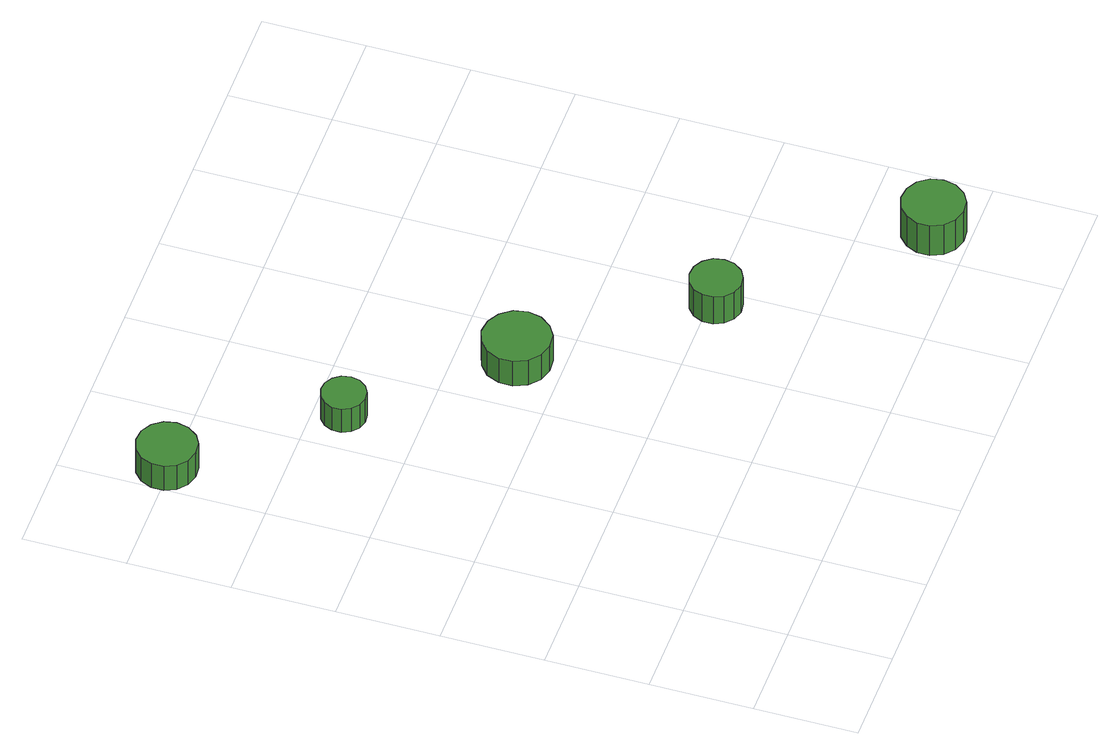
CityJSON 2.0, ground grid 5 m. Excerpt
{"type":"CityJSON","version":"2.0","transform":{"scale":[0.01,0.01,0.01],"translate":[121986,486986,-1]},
"CityObjects":{
"tree1":{"type":"SolitaryVegetationObject","attributes":{"function":"something"},"geometry":[{"type":"MultiSurface","lod":"1","boundaries":[[[0,1,2,3,4,5,6,7,8,9,10,11,12,13,14]],[[15,16,17,18,19,20,21,22,23,24,25,26,27,28,29]],[[0,29,28,1]],[[1,28,27,2]],[[2,27,26,3]],[[3,26,25,4]],[[4,25,24,5]],[[5,24,23,6]],[[6,23,22,7]],[[7,22,21,8]],[[8,21,20,9]],[[9,20,19,10]],[[10,19,18,11]],[[11,18,17,12]],[[12,17,16,13]],[[13,16,15,14]],[[14,15,29,0]]]}]},
"tree2":{"type":"SolitaryVegetationObject","attributes":{"function":"something"},"geometry":[{"type":"MultiSurface","lod":"1","boundaries":[[[30,31,32,33,34,35,36,37,38,39,40,41,42,43,44]],[[45,46,47,48,49,50,51,52,53,54,55,56,57,58,59]],[[30,59,58,31]],[[31,58,57,32]],[[32,57,56,33]],[[33,56,55,34]],[[34,55,54,35]],[[35,54,53,36]],[[36,53,52,37]],[[37,52,51,38]],[[38,51,50,39]],[[39,50,49,40]],[[40,49,48,41]],[[41,48,47,42]],[[42,47,46,43]],[[43,46,45,44]],[[44,45,59,30]]]}]},
"tree3":{"type":"SolitaryVegetationObject","attributes":{"function":"something"},"geometry":[{"type":"MultiSurface","lod":"1","boundaries":[[[60,61,62,63,64,65,66,67,68,69,70,71,72,73,74]],[[75,76,77,78,79,80,81,82,83,84,85,86,87,88,89]],[[60,89,88,61]],[[61,88,87,62]],[[62,87,86,63]],[[63,86,85,64]],[[64,85,84,65]],[[65,84,83,66]],[[66,83,82,67]],[[67,82,81,68]],[[68,81,80,69]],[[69,80,79,70]],[[70,79,78,71]],[[71,78,77,72]],[[72,77,76,73]],[[73,76,75,74]],[[74,75,89,60]]]}]},
"tree4":{"type":"SolitaryVegetationObject","attributes":{"function":"something"},"geometry":[{"type":"MultiSurface","lod":"1","boundaries":[[[90,91,92,93,94,95,96,97,98,99,100,101,102,103,104]],[[105,106,107,108,109,110,111,112,113,114,115,116,117,118,119]],[[90,119,118,91]],[[91,118,117,92]],[[92,117,116,93]],[[93,116,115,94]],[[94,115,114,95]],[[95,114,113,96]],[[96,113,112,97]],[[97,112,111,98]],[[98,111,110,99]],[[99,110,109,100]],[[100,109,108,101]],[[101,108,107,102]],[[102,107,106,103]],[[103,106,105,104]],[[104,105,119,90]]]}]},
"tree5":{"type":"SolitaryVegetationObject","attributes":{"function":"something"},"geometry":[{"type":"MultiSurface","lod":"1","boundaries":[[[120,121,122,123,124,125,126,127,128,129,130,131,132,133,134]],[[135,136,137,138,139,140,141,142,143,144,145,146,147,148,149]],[[120,149,148,121]],[[121,148,147,122]],[[122,147,146,123]],[[123,146,145,124]],[[124,145,144,125]],[[125,144,143,126]],[[126,143,142,127]],[[127,142,141,128]],[[128,141,140,129]],[[129,140,139,130]],[[130,139,138,131]],[[131,138,137,132]],[[132,137,136,133]],[[133,136,135,134]],[[134,135,149,120]]]}]}
},
"vertices":[
[287,3018,243],[274,3077,243],[239,3126,243],[187,3156,243],[127,3162,243],[70,3144,243],[25,3103,243],[1,3048,243],[1,2988,243],[25,2933,243],[70,2893,243],[127,2875,243],[187,2881,243],[239,2911,243],[274,2960,243],[274,2960,89],[239,2911,89],[187,2881,89],[127,2875,89],[70,2893,89],[25,2933,89],[1,2988,89],[1,3048,89],[25,3103,89],[70,3144,89],[127,3162,89],[187,3156,89],[239,3126,89],[274,3077,89],[287,3018,89],
[818,2358,239],[808,2402,239],[782,2438,239],[743,2461,239],[699,2465,239],[656,2451,239],[623,2421,239],[604,2381,239],[604,2336,239],[623,2295,239],[656,2265,239],[699,2251,239],[743,2256,239],[782,2278,239],[808,2314,239],[808,2314,92],[782,2278,92],[743,2256,92],[699,2251,92],[656,2265,92],[623,2295,92],[604,2336,92],[604,2381,92],[623,2421,92],[656,2451,92],[699,2465,92],[743,2461,92],[782,2438,92],[808,2402,92],[818,2358,92],
[1456,1720,249],[1442,1787,249],[1401,1842,249],[1342,1876,249],[1274,1884,249],[1209,1862,249],[1158,1817,249],[1130,1754,249],[1130,1686,249],[1158,1623,249],[1209,1577,249],[1274,1556,249],[1342,1563,249],[1401,1598,249],[1442,1653,249],[1442,1653,93],[1401,1598,93],[1342,1563,93],[1274,1556,93],[1209,1577,93],[1158,1623,93],[1130,1686,93],[1130,1754,93],[1158,1817,93],[1209,1862,93],[1274,1884,93],[1342,1876,93],[1401,1842,93],[1442,1787,93],[1456,1720,93],
[2037,970,266],[2027,1021,266],[1996,1063,266],[1951,1089,266],[1900,1094,266],[1851,1078,266],[1812,1044,266],[1791,996,266],[1791,944,266],[1812,897,266],[1851,862,266],[1900,846,266],[1951,852,266],[1996,878,266],[2027,920,266],[2027,920,94],[1996,878,94],[1951,852,94],[1900,846,94],[1851,862,94],[1812,897,94],[1791,944,94],[1791,996,94],[1812,1044,94],[1851,1078,94],[1900,1094,94],[1951,1089,94],[1996,1063,94],[2027,1021,94],[2037,970,94],
[2815,175,286],[2802,237,286],[2765,288,286],[2710,319,286],[2648,326,286],[2588,307,286],[2541,264,286],[2515,207,286],[2515,144,286],[2541,86,286],[2588,44,286],[2648,25,286],[2710,31,286],[2765,63,286],[2802,114,286],[2802,114,95],[2765,63,95],[2710,31,95],[2648,25,95],[2588,44,95],[2541,86,95],[2515,144,95],[2515,207,95],[2541,264,95],[2588,307,95],[2648,326,95],[2710,319,95],[2765,288,95],[2802,237,95],[2815,175,95]
]}
